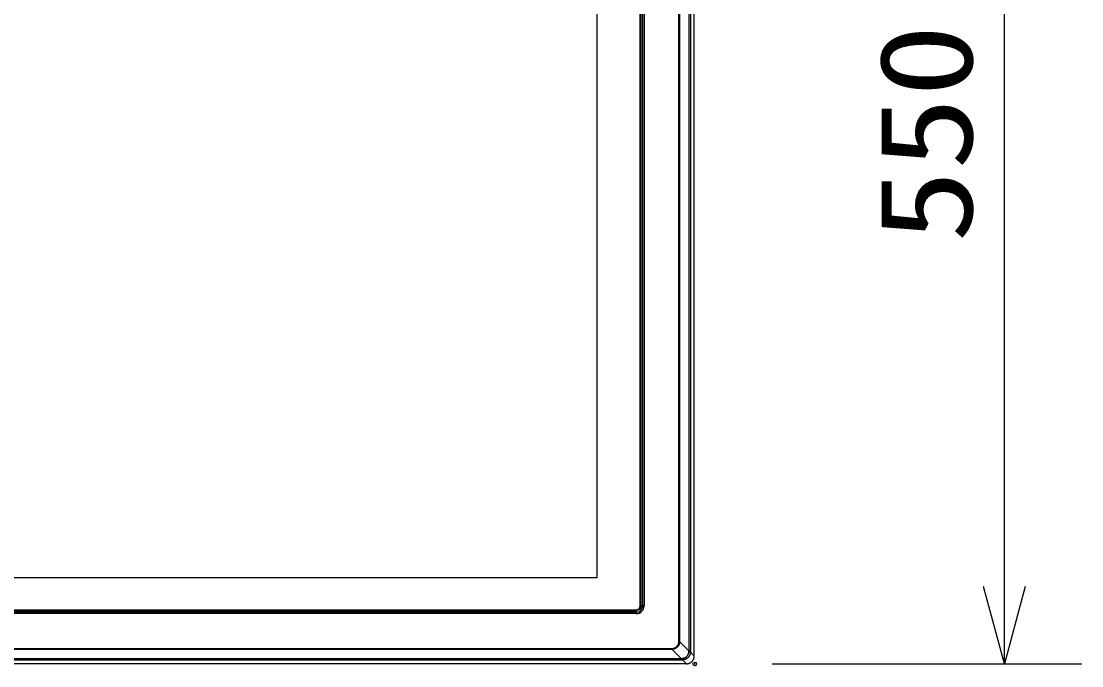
# Model space of a CAD drawing. Units: millimetres, scale not verified. Extents: x -63 to 63, y -57 to 57.
# Drawn here: x -10.2 to 17.2, y 2.54 to 19.2 of the extents above; entities that cross this region are included whole.
import ezdxf
from ezdxf.enums import TextEntityAlignment as Align

# ---------------------------------------------------------------- set-up
doc = ezdxf.new("R2010")
doc.units = ezdxf.units.MM
doc.header["$LTSCALE"] = 0.190236
doc.header["$PDMODE"] = 32
doc.header["$PDSIZE"] = 0.0951
for name, color, linetype in [('0-0_GAIKEI', 1, 'Continuous'), ('0-1_TOUROKU', 3, 'Continuous'), ('0-2_MOJI1', 2, 'Continuous')]:
    doc.layers.add(name, color=color, linetype=linetype)
doc.styles.add('ＭＳ ゴシック', font='')
doc.styles.get('ＭＳ ゴシック').set_extended_font_data('MS Gothic')

# ---------------------------------------------------------------- blocks, each defined once
blk = doc.blocks.new('_OPEN30')
at = {"layer": '0-2_MOJI1', "color": 7}
blk.add_line((0, 0), (-1, 0), dxfattribs=at)
blk.add_lwpolyline([(-1, 0.26795), (0, 0), (-1, -0.26795)], dxfattribs=at)

msp = doc.modelspace()

# ---------------------------------------------------------------- linework, layer by layer
at = {"layer": '0-0_GAIKEI', "color": 7}
for p, q in [((7.1867, 2.7918), (7.1867, 29.8863)), ((7.1867, 2.7918), (7.1867, 2.7918)), ((6.9867, 2.5918), (-38.6079, 2.5918)), ((6.9867, 2.5918), (6.9867, 2.5917))]:
    msp.add_line(p, q, dxfattribs=at)
at = {"layer": '0-0_GAIKEI'}
for p, q in [((7.0503, 29.75), (7.0503, 2.9282)), ((6.79, 3.1619), (6.79, 29.5163)), ((6.8166, 3.1619), (6.8166, 29.5163)), ((5.7894, 4.0891), (5.7894, 28.5891)), ((5.7948, 28.5891), (5.7948, 4.0891)), ((5.8079, 28.5891), (5.8079, 4.0891)), ((5.8546, 4.0891), (5.8546, 28.5891)), ((5.8913, 28.5891), (5.8913, 4.0891)), ((4.6694, 27.8641), (4.6694, 4.8141)), ((4.6694, 4.8141), (-36.2906, 4.8141)), ((-37.3107, 3.9891), (5.6894, 3.9891)), ((-37.3107, 3.9706), (5.6894, 3.9706)), ((5.6894, 3.9239), (-37.3107, 3.9239)), ((5.6894, 3.8871), (-37.3107, 3.8871)), ((5.6894, 3.9706), (5.6894, 3.9239)), ((5.6894, 3.8871), (5.6894, 3.9239)), ((5.7948, 4.0891), (5.7894, 4.0891)), ((5.7948, 4.0891), (5.8079, 4.0891)), ((5.8546, 4.0891), (5.8079, 4.0891)), ((5.8546, 4.0891), (5.8913, 4.0891)), ((6.8166, 3.1619), (6.79, 3.1619)), ((7.0503, 2.9282), (6.8166, 3.1619)), ((-38.2378, 2.9885), (6.6166, 2.9885)), ((6.6166, 2.9619), (-38.2378, 2.9619)), ((6.6166, 2.9885), (6.6166, 2.9619)), ((6.6166, 2.9619), (6.8503, 2.7282)), ((7.0855, 2.893), (7.1867, 2.7918)), ((-38.4715, 2.7282), (6.8503, 2.7282)), ((-38.4715, 2.6931), (6.8503, 2.6931)), ((6.8503, 2.6931), (6.8503, 2.7282)), ((6.8855, 2.693), (6.9867, 2.5918))]:
    msp.add_line(p, q, dxfattribs=at)
for points in [[(7.0853, 29.75), (7.0853, 2.9282), (7.0503, 2.9282)], [(5.6894, 3.9837), (5.6926, 3.9838), (5.6959, 3.9839), (5.6991, 3.9842), (5.7023, 3.9846), (5.7056, 3.9851), (5.7088, 3.9857), (5.712, 3.9863), (5.7152, 3.9871), (5.7183, 3.988), (5.7215, 3.989), (5.7246, 3.9901), (5.7277, 3.9913), (5.7307, 3.9926), (5.7338, 3.994), (5.7367, 3.9954), (5.7397, 3.997), (5.7426, 3.9986), (5.7454, 4.0004), (5.7482, 4.0022), (5.7509, 4.0041), (5.7536, 4.0061), (5.7562, 4.0082), (5.7588, 4.0103), (5.7612, 4.0126), (5.7636, 4.0149), (5.7659, 4.0173), (5.7682, 4.0197), (5.7703, 4.0223), (5.7724, 4.0249), (5.7744, 4.0275), (5.7763, 4.0303), (5.7781, 4.0331), (5.7799, 4.0359), (5.7815, 4.0388), (5.7831, 4.0417), (5.7845, 4.0447), (5.7859, 4.0477), (5.7872, 4.0508), (5.7884, 4.0539)], [(5.6894, 3.9706), (5.6894, 3.9837), (5.6894, 3.9891)], [(5.729, 3.9778), (5.7255, 3.9765), (5.7219, 3.9754), (5.7184, 3.9744), (5.7148, 3.9735), (5.7112, 3.9727), (5.7076, 3.9721), (5.7039, 3.9715), (5.7003, 3.9711), (5.6967, 3.9708), (5.693, 3.9706), (5.6894, 3.9705)], [(5.8079, 4.0891), (5.8079, 4.0854), (5.8077, 4.0818), (5.8074, 4.0782), (5.8069, 4.0745), (5.8064, 4.0709), (5.8057, 4.0673), (5.805, 4.0637), (5.8041, 4.0601), (5.8031, 4.0565), (5.8019, 4.053), (5.8007, 4.0495), (5.7994, 4.046), (5.798, 4.0426), (5.7964, 4.0392), (5.7948, 4.0358), (5.793, 4.0325), (5.7912, 4.0293), (5.7892, 4.0261), (5.7872, 4.0229), (5.785, 4.0199), (5.7828, 4.0169), (5.7804, 4.0139), (5.778, 4.0111), (5.7755, 4.0083), (5.7729, 4.0056), (5.7702, 4.003), (5.7674, 4.0005), (5.7646, 3.9981), (5.7616, 3.9957), (5.7586, 3.9935), (5.7555, 3.9913), (5.7524, 3.9893), (5.7492, 3.9873), (5.746, 3.9855), (5.7427, 3.9837), (5.7393, 3.9821), (5.7359, 3.9805), (5.7325, 3.9791), (5.729, 3.9778)], [(5.7884, 4.0539), (5.7895, 4.057), (5.7904, 4.0602), (5.7913, 4.0633), (5.7921, 4.0665), (5.7928, 4.0697), (5.7934, 4.0729), (5.7939, 4.0762), (5.7943, 4.0794), (5.7946, 4.0826), (5.7947, 4.0858), (5.7948, 4.0891), (5.7948, 4.0891)], [(6.6166, 2.9884), (6.6219, 2.9885), (6.6272, 2.9888), (6.6325, 2.9893), (6.6378, 2.9899), (6.6431, 2.9907), (6.6483, 2.9917), (6.6535, 2.9929), (6.6588, 2.9942), (6.6639, 2.9957), (6.6691, 2.9974), (6.6742, 2.9992), (6.6792, 3.0012), (6.6842, 3.0034), (6.6892, 3.0057), (6.694, 3.0081), (6.6988, 3.0107), (6.7036, 3.0135), (6.7082, 3.0164), (6.7128, 3.0194), (6.7173, 3.0226), (6.7216, 3.0259), (6.7259, 3.0293), (6.7301, 3.0329), (6.7341, 3.0366), (6.7381, 3.0404), (6.7419, 3.0443), (6.7456, 3.0484), (6.7492, 3.0526), (6.7526, 3.0568), (6.7559, 3.0612), (6.7591, 3.0657), (6.7621, 3.0703), (6.765, 3.0749), (6.7677, 3.0796), (6.7703, 3.0844), (6.7728, 3.0893), (6.7751, 3.0943), (6.7772, 3.0993), (6.7792, 3.1043)], [(6.8166, 3.1619), (6.8159, 3.1559), (6.815, 3.1499), (6.814, 3.144), (6.8128, 3.138), (6.8114, 3.1321), (6.8099, 3.1262), (6.8082, 3.1203), (6.8063, 3.1145), (6.8043, 3.1087), (6.8022, 3.103), (6.7999, 3.0973), (6.7974, 3.0917), (6.7948, 3.0861), (6.7921, 3.0806), (6.7892, 3.0752), (6.7861, 3.0698), (6.7829, 3.0645), (6.7796, 3.0594), (6.7761, 3.0543), (6.7725, 3.0493), (6.7688, 3.0444), (6.7649, 3.0396), (6.7609, 3.035), (6.7567, 3.0305), (6.7524, 3.026), (6.748, 3.0218), (6.7435, 3.0176), (6.7388, 3.0136), (6.7341, 3.0097), (6.7292, 3.006), (6.7242, 3.0023), (6.7191, 2.9989), (6.7139, 2.9955), (6.7087, 2.9924), (6.7033, 2.9893), (6.6979, 2.9864), (6.6924, 2.9837), (6.6868, 2.981), (6.6812, 2.9786)], [(6.7792, 3.1043), (6.7811, 3.1094), (6.7827, 3.1145), (6.7842, 3.1197), (6.7856, 3.1249), (6.7867, 3.1302), (6.7877, 3.1354), (6.7886, 3.1407), (6.7892, 3.146), (6.7897, 3.1513), (6.7899, 3.1566), (6.79, 3.1619), (6.79, 3.1619)], [(6.6812, 2.9786), (6.6755, 2.9763), (6.6698, 2.9741), (6.664, 2.9721), (6.6581, 2.9703), (6.6523, 2.9686), (6.6464, 2.9671), (6.6405, 2.9657), (6.6345, 2.9645), (6.6286, 2.9635), (6.6226, 2.9626), (6.6166, 2.9619)], [(6.8931, 2.7339), (6.8976, 2.7344), (6.9021, 2.7351), (6.9066, 2.7359), (6.911, 2.7369), (6.9155, 2.7379), (6.9199, 2.7391), (6.9243, 2.7404), (6.9287, 2.7419), (6.9331, 2.7434), (6.9374, 2.7451), (6.9416, 2.7469), (6.9459, 2.7488), (6.95, 2.7508), (6.9542, 2.7529), (6.9582, 2.7552), (6.9623, 2.7575), (6.9662, 2.76), (6.9701, 2.7625), (6.9739, 2.7652), (6.9777, 2.7679), (6.9814, 2.7708), (6.985, 2.7738), (6.9885, 2.7768), (6.9919, 2.78), (6.9952, 2.7832), (6.9985, 2.7866), (7.0016, 2.79), (7.0047, 2.7935), (7.0077, 2.7971), (7.0105, 2.8008), (7.0133, 2.8045), (7.016, 2.8084), (7.0185, 2.8123), (7.021, 2.8162), (7.0233, 2.8202), (7.0255, 2.8243), (7.0277, 2.8284), (7.0297, 2.8326), (7.0316, 2.8368)], [(7.0855, 2.893), (7.0854, 2.8869), (7.0851, 2.8808), (7.0846, 2.8746), (7.0839, 2.8685), (7.083, 2.8624), (7.0819, 2.8563), (7.0805, 2.8502), (7.0791, 2.8441), (7.0774, 2.8381), (7.0755, 2.8321), (7.0734, 2.8262), (7.0712, 2.8203), (7.0688, 2.8145), (7.0662, 2.8088), (7.0634, 2.8031), (7.0604, 2.7975), (7.0573, 2.792), (7.054, 2.7866), (7.0505, 2.7813), (7.0469, 2.7761), (7.0431, 2.7711), (7.0392, 2.7661), (7.0351, 2.7613), (7.0308, 2.7566), (7.0264, 2.752), (7.0219, 2.7476), (7.0172, 2.7434), (7.0124, 2.7393), (7.0074, 2.7354), (7.0023, 2.7316), (6.9972, 2.7279), (6.9919, 2.7245), (6.9865, 2.7212), (6.981, 2.7181), (6.9754, 2.7151), (6.9697, 2.7123), (6.964, 2.7097), (6.9582, 2.7073), (6.9523, 2.7051)], [(7.0316, 2.8368), (7.0334, 2.8411), (7.0351, 2.8454), (7.0366, 2.8498), (7.038, 2.8541), (7.0394, 2.8585), (7.0405, 2.863), (7.0416, 2.8674), (7.0426, 2.8719), (7.0434, 2.8764), (7.0441, 2.8809), (7.0446, 2.8854)], [(7.0446, 2.8854), (7.0447, 2.8863), (7.0448, 2.8871), (7.0449, 2.888), (7.045, 2.8888), (7.0451, 2.8897), (7.0452, 2.8906), (7.0453, 2.8914), (7.0454, 2.8923), (7.0455, 2.8931), (7.0456, 2.894), (7.0457, 2.8948), (7.0458, 2.8957), (7.0459, 2.8966), (7.046, 2.8974), (7.0461, 2.8983), (7.0462, 2.8991), (7.0463, 2.9), (7.0464, 2.9008), (7.0465, 2.9017), (7.0466, 2.9026), (7.0467, 2.9034), (7.0468, 2.9043), (7.0469, 2.9051), (7.047, 2.906), (7.0471, 2.9068), (7.0473, 2.9077), (7.0474, 2.9085), (7.0475, 2.9094), (7.0476, 2.9103), (7.0477, 2.9111), (7.0478, 2.912), (7.048, 2.9128), (7.0481, 2.9137), (7.0482, 2.9145), (7.0483, 2.9154), (7.0484, 2.9162), (7.0486, 2.9171), (7.0487, 2.9179), (7.0488, 2.9188)], [(7.0623, 2.8876), (7.0614, 2.8874), (7.0606, 2.8873), (7.0598, 2.8872), (7.059, 2.8871), (7.0582, 2.887), (7.0574, 2.8869), (7.0566, 2.8868), (7.0558, 2.8867), (7.055, 2.8865), (7.0543, 2.8864), (7.0535, 2.8863), (7.0527, 2.8862), (7.0519, 2.8861), (7.0511, 2.886), (7.0503, 2.8859), (7.0495, 2.8858), (7.0487, 2.8858), (7.0479, 2.8857), (7.0471, 2.8856), (7.0463, 2.8855), (7.0454, 2.8855), (7.0446, 2.8854)], [(7.0488, 2.9188), (7.049, 2.9197), (7.0491, 2.9205), (7.0492, 2.9214), (7.0493, 2.9222), (7.0495, 2.9231), (7.0496, 2.9239), (7.0498, 2.9248), (7.0499, 2.9256), (7.05, 2.9265), (7.0502, 2.9273), (7.0503, 2.9282)], [(7.0854, 2.9008), (7.0854, 2.9001), (7.0854, 2.8994), (7.0854, 2.8987), (7.0854, 2.8979), (7.0854, 2.8972), (7.0854, 2.8965), (7.0854, 2.8958), (7.0854, 2.8951), (7.0854, 2.8944), (7.0854, 2.8937), (7.0855, 2.893), (7.0851, 2.8923), (7.0846, 2.8917), (7.084, 2.8911), (7.0834, 2.8907), (7.0827, 2.8903), (7.082, 2.89), (7.0812, 2.8897), (7.0803, 2.8895), (7.0794, 2.8893), (7.0785, 2.8891), (7.0776, 2.889), (7.0766, 2.8889), (7.0757, 2.8888), (7.0747, 2.8888), (7.0737, 2.8887), (7.0728, 2.8887), (7.0718, 2.8886), (7.0709, 2.8885), (7.07, 2.8884), (7.0691, 2.8884), (7.0682, 2.8883), (7.0673, 2.8882), (7.0665, 2.8881), (7.0656, 2.888), (7.0647, 2.8879), (7.0639, 2.8878), (7.0631, 2.8877), (7.0623, 2.8876)], [(7.0853, 2.9282), (7.0853, 2.9275), (7.0853, 2.9268), (7.0853, 2.9261), (7.0853, 2.9254), (7.0853, 2.9247), (7.0853, 2.924), (7.0853, 2.9233), (7.0853, 2.9226), (7.0853, 2.9219), (7.0853, 2.9211), (7.0853, 2.9204), (7.0853, 2.9197), (7.0853, 2.919), (7.0853, 2.9183), (7.0854, 2.9176), (7.0854, 2.9169), (7.0854, 2.9162), (7.0854, 2.9155), (7.0854, 2.9148), (7.0854, 2.9141), (7.0854, 2.9134), (7.0854, 2.9127), (7.0854, 2.912), (7.0854, 2.9113), (7.0854, 2.9106), (7.0854, 2.9099), (7.0854, 2.9092), (7.0854, 2.9085), (7.0854, 2.9078), (7.0854, 2.9071), (7.0854, 2.9064), (7.0854, 2.9057), (7.0854, 2.905), (7.0854, 2.9043), (7.0854, 2.9036), (7.0854, 2.9029), (7.0854, 2.9022), (7.0854, 2.9015), (7.0854, 2.9008)], [(6.8503, 2.7282), (6.8511, 2.7283), (6.852, 2.7285), (6.8528, 2.7286), (6.8537, 2.7287), (6.8545, 2.7289), (6.8554, 2.729), (6.8562, 2.7291), (6.8571, 2.7293), (6.8579, 2.7294), (6.8588, 2.7295), (6.8597, 2.7297), (6.8605, 2.7298), (6.8614, 2.7299), (6.8622, 2.73), (6.8631, 2.7302), (6.8639, 2.7303), (6.8648, 2.7304), (6.8656, 2.7305), (6.8665, 2.7306), (6.8673, 2.7308), (6.8682, 2.7309), (6.8691, 2.731), (6.8699, 2.7311), (6.8708, 2.7312), (6.8716, 2.7313), (6.8725, 2.7314), (6.8733, 2.7316), (6.8742, 2.7317), (6.8751, 2.7318), (6.8759, 2.7319), (6.8768, 2.732), (6.8776, 2.7321), (6.8785, 2.7322), (6.8793, 2.7323), (6.8802, 2.7324), (6.8811, 2.7325), (6.8819, 2.7326), (6.8828, 2.7327), (6.8836, 2.7328)], [(6.8503, 2.6931), (6.851, 2.6931), (6.8517, 2.6931), (6.8524, 2.6931), (6.8531, 2.6931), (6.8538, 2.6931), (6.8545, 2.6931), (6.8552, 2.6931), (6.8559, 2.6931), (6.8566, 2.6931), (6.8573, 2.6931), (6.858, 2.6931), (6.8587, 2.6931), (6.8594, 2.6931), (6.8601, 2.6931), (6.8608, 2.6931), (6.8615, 2.6931), (6.8622, 2.6931), (6.8629, 2.6931), (6.8636, 2.6931), (6.8643, 2.6931), (6.865, 2.6931), (6.8658, 2.6931), (6.8665, 2.6931), (6.8672, 2.6931), (6.8679, 2.6931), (6.8686, 2.6931), (6.8693, 2.6931), (6.87, 2.6931), (6.8707, 2.6931), (6.8714, 2.6931), (6.8721, 2.6931), (6.8728, 2.6931), (6.8735, 2.6931), (6.8742, 2.6931), (6.8749, 2.6931), (6.8756, 2.6931), (6.8763, 2.6931), (6.877, 2.6931), (6.8777, 2.6931)], [(6.8777, 2.6931), (6.8784, 2.6931), (6.8791, 2.6931), (6.8798, 2.6931), (6.8805, 2.6931), (6.8812, 2.693), (6.8819, 2.693), (6.8826, 2.693), (6.8833, 2.693), (6.884, 2.693), (6.8848, 2.693), (6.8855, 2.693), (6.8855, 2.693)], [(6.8836, 2.7328), (6.8845, 2.7329), (6.8853, 2.733), (6.8862, 2.7331), (6.8871, 2.7332), (6.8879, 2.7333), (6.8888, 2.7334), (6.8896, 2.7335), (6.8905, 2.7336), (6.8913, 2.7337), (6.8922, 2.7338), (6.8931, 2.7339), (6.893, 2.733), (6.8929, 2.7322), (6.8929, 2.7314), (6.8928, 2.7306), (6.8927, 2.7298), (6.8926, 2.729), (6.8925, 2.7282), (6.8924, 2.7274), (6.8923, 2.7266), (6.8922, 2.7258), (6.8921, 2.725), (6.892, 2.7242), (6.8919, 2.7234), (6.8918, 2.7227), (6.8917, 2.7219), (6.8916, 2.7211), (6.8915, 2.7203), (6.8914, 2.7195), (6.8913, 2.7187), (6.8911, 2.7179), (6.891, 2.7171), (6.8909, 2.7162), (6.8908, 2.7154), (6.8907, 2.7146), (6.8906, 2.7137), (6.8905, 2.7129), (6.8904, 2.712), (6.8903, 2.7112)], [(6.8903, 2.7112), (6.8902, 2.7103), (6.8901, 2.7094), (6.89, 2.7085), (6.89, 2.7076), (6.8899, 2.7067), (6.8898, 2.7057), (6.8898, 2.7048), (6.8897, 2.7038), (6.8896, 2.7028), (6.8896, 2.7019), (6.8895, 2.7009), (6.8894, 2.7), (6.8892, 2.699), (6.889, 2.6982), (6.8888, 2.6973), (6.8885, 2.6965), (6.8882, 2.6958), (6.8878, 2.6951), (6.8873, 2.6944), (6.8868, 2.6939), (6.8862, 2.6934), (6.8855, 2.693)], [(6.9523, 2.7051), (6.9463, 2.703), (6.9404, 2.7011), (6.9343, 2.6994), (6.9283, 2.6979), (6.9222, 2.6966), (6.9161, 2.6955), (6.91, 2.6946), (6.9038, 2.6939), (6.8977, 2.6934), (6.8916, 2.6931), (6.8855, 2.693)]]:
    msp.add_lwpolyline(points, dxfattribs=at)
at = {"layer": '0-0_GAIKEI', "color": 7}
for points in [[(7.1745, 2.7251), (7.1765, 2.731), (7.1784, 2.737), (7.1801, 2.743), (7.1816, 2.749), (7.183, 2.7551), (7.1841, 2.7612), (7.185, 2.7673), (7.1857, 2.7734), (7.1862, 2.7796), (7.1866, 2.7857), (7.1867, 2.7918)], [(6.9867, 2.5918), (6.9928, 2.5919), (6.9989, 2.5922), (7.005, 2.5928), (7.0112, 2.5935), (7.0173, 2.5944), (7.0234, 2.5955), (7.0295, 2.5968), (7.0355, 2.5984), (7.0415, 2.6), (7.0475, 2.6019), (7.0534, 2.604), (7.0593, 2.6063), (7.0651, 2.6087), (7.0708, 2.6113), (7.0765, 2.6141), (7.0821, 2.617), (7.0875, 2.6202), (7.0929, 2.6235), (7.0982, 2.6269), (7.1034, 2.6305), (7.1085, 2.6343), (7.1134, 2.6383), (7.1182, 2.6424), (7.1229, 2.6466), (7.1275, 2.651), (7.1319, 2.6556), (7.1361, 2.6602), (7.1402, 2.6651), (7.1442, 2.67), (7.1479, 2.6751), (7.1516, 2.6803), (7.155, 2.6855), (7.1583, 2.6909), (7.1614, 2.6964), (7.1644, 2.702), (7.1672, 2.7077), (7.1698, 2.7134), (7.1722, 2.7192), (7.1745, 2.7251)]]:
    msp.add_lwpolyline(points, dxfattribs=at)
at = {"layer": '0-0_GAIKEI'}
for radius in [0.2019, 0.1, 0.1651]:
    msp.add_arc((5.6894, 4.0891), radius, 270, 359.99998, dxfattribs=at)
at = {"layer": '0-1_TOUROKU'}
for p, q in [((15.1998, 4.5863), (15.1998, 28.1366)), ((9.1998, 2.5863), (17.1998, 2.5863))]:
    msp.add_line(p, q, dxfattribs=at)
at = {"layer": '0-2_MOJI1', "color": 7}
msp.add_point((7.1998, 2.5863), dxfattribs=at)

# ---------------------------------------------------------------- block references
at = {"layer": '0-1_TOUROKU', "xscale": 2, "yscale": 2, "rotation": 270}
msp.add_blockref('_OPEN30', (15.1998, 2.5863), dxfattribs=at)

# ---------------------------------------------------------------- texts
at = {"layer": '0-1_TOUROKU', "style": 'ＭＳ ゴシック', "width": 1.15}
msp.add_text('550', height=2.406, rotation=90, dxfattribs=at).set_placement((15.0902, 13.4743), align=Align.BOTTOM_LEFT)

doc.saveas('drawing.dxf')
